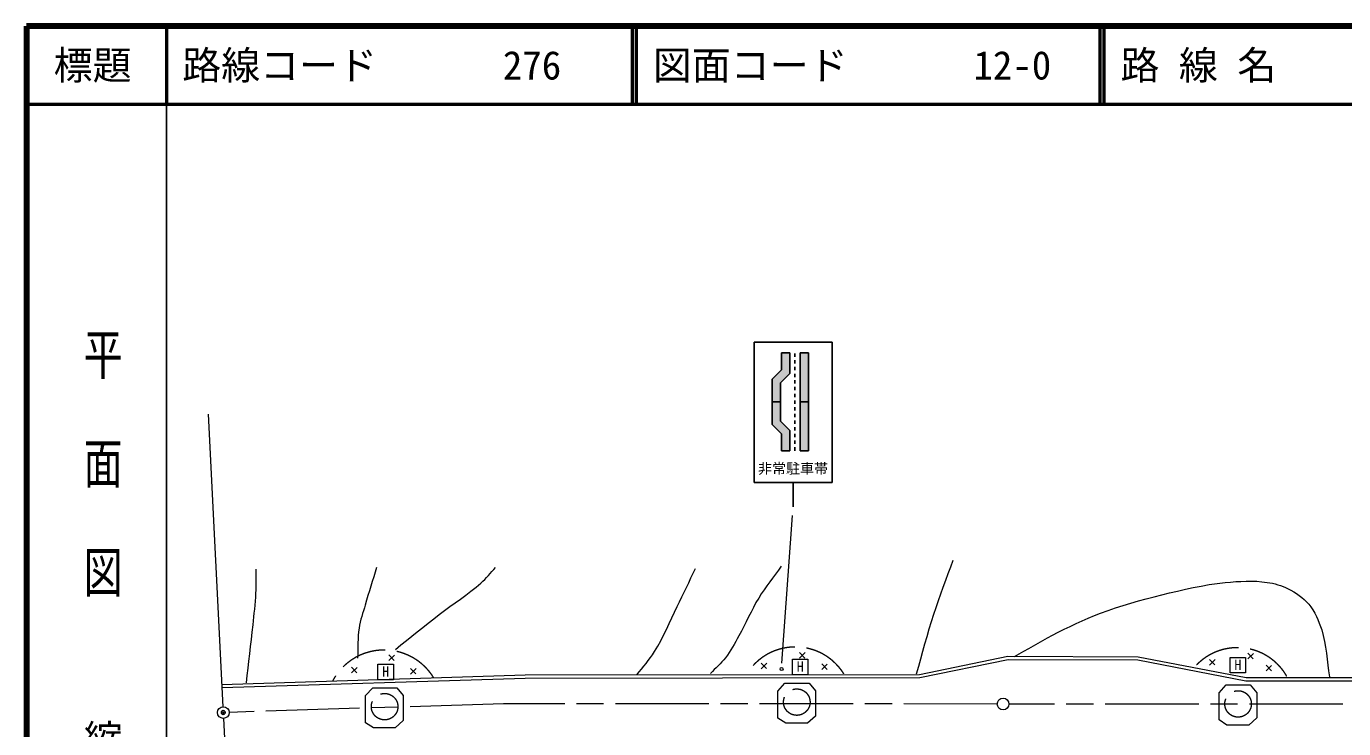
# Model space of a CAD drawing. Units: millimetres, scale not verified. Extents: x 40000 to 680000, y 20000 to 380000.
# Drawn here: x 40000 to 209015, y 289806 to 380000 of the extents above; entities that cross this region are included whole.
import ezdxf
from ezdxf.enums import TextEntityAlignment as Align

# ---------------------------------------------------------------- set-up
doc = ezdxf.new("R2010")
doc.units = ezdxf.units.MM
doc.header["$LTSCALE"] = 1000
doc.header["$PDMODE"] = 32
doc.header["$PDSIZE"] = 500
doc.linetypes.add('CHAIN', pattern=[18.5, 12, -1.5, 3.5, -1.5])
doc.linetypes.add('DASHED', pattern=[7.5, 6, -1.5])
for name, color, linetype, lineweight in [('M-BGD', 7, 'Continuous', 13), ('M-BMK', 2, 'Continuous', 13), ('M-STR-HTXT', 7, 'Continuous', 13), ('M-STR-STRC', 7, 'Continuous', 25), ('M-TTL', 7, 'Continuous', 140), ('M-TTL-BAND', 7, 'Continuous', 25), ('M-TTL-LINE', 7, 'Continuous', 50)]:
    doc.layers.add(name, color=color, linetype=linetype, lineweight=lineweight)
for name, color, linetype in [('M-OTRS', 6, 'Continuous'), ('M-TTL-TXT', 7, 'Continuous'), ('名称未設定-10', 7, 'Continuous')]:
    doc.layers.add(name, color=color, linetype=linetype)
doc.styles.add('@ＭＳ ゴシック', font='')
doc.styles.add('ＭＳ ゴシック', font='')
doc.styles.get('@ＭＳ ゴシック').set_extended_font_data('@MS Gothic')
doc.styles.get('ＭＳ ゴシック').set_extended_font_data('MS Gothic')

msp = doc.modelspace()

# ---------------------------------------------------------------- hatches: boundary and pattern name
at = {"layer": 'M-STR-STRC'}
for points in [[(136874, 335878), (136874, 338054), (137954, 338054), (137954, 336150), (137954, 335862), (137954, 335430), (136754, 334230), (136754, 331770), (135674, 331770), (135674, 334678)], [(139274, 338054), (140354, 338054), (140354, 331770), (139274, 331770)], [(136874, 327663), (136874, 325487), (137954, 325487), (137954, 327390), (137954, 327678), (137954, 328110), (136754, 329310), (136754, 331770), (135674, 331770), (135674, 328863)], [(139274, 331770), (140354, 331770), (140354, 325487), (139274, 325487)]]:
    msp.add_hatch(color=256, dxfattribs=at).paths.add_polyline_path(points)

# ---------------------------------------------------------------- linework, layer by layer
at = {"layer": 'M-BGD'}
for p, q in [((86524, 299269), (87203, 298554)), ((86524, 298547), (87239, 299247)), ((139204, 299590), (139882, 298875)), ((139204, 298868), (139919, 299568)), ((196713, 299488), (197392, 298773)), ((196713, 298766), (197428, 299466)), ((81738, 297693), (82416, 296978)), ((81738, 296971), (82453, 297671)), ((85111, 298088), (87111, 298088)), ((85111, 296088), (85111, 298088)), ((87111, 298088), (87111, 296088)), ((89297, 297547), (89975, 296832)), ((89297, 296825), (90012, 297525)), ((134271, 298233), (134950, 297518)), ((134271, 297511), (134986, 298211)), ((138287, 298730), (140287, 298730)), ((138287, 296730), (138287, 298730)), ((140287, 298730), (140287, 296730)), ((142049, 298131), (142728, 297416)), ((142049, 297408), (142764, 298109)), ((191796, 298700), (192474, 297985)), ((191796, 297978), (192511, 298678)), ((194439, 298963), (196439, 298963)), ((194439, 296963), (194439, 298963)), ((196439, 298963), (196439, 296963)), ((199063, 297956), (199741, 297241)), ((199063, 297233), (199778, 297934)), ((87111, 296088), (85111, 296088)), ((140287, 296730), (138287, 296730)), ((196439, 296963), (194439, 296963)), ((564710, 295918), (196448, 295918)), ((564710, 296318), (196487, 296318))]:
    msp.add_line(p, q, dxfattribs=at)
at = {"layer": 'M-BGD', "linetype": 'DASHED'}
for p, q in [((83530, 294053), (84435, 295071)), ((84435, 295071), (87535, 295071)), ((87535, 295071), (88360, 294079)), ((136414, 294637), (137319, 295655)), ((136414, 291161), (136414, 294637)), ((137319, 295655), (140419, 295655)), ((140419, 295655), (141244, 294663)), ((141244, 294663), (141244, 291421)), ((193034, 294403), (193939, 295422)), ((193034, 290927), (193034, 294403)), ((193939, 295422), (197039, 295422)), ((197039, 295422), (197864, 294429)), ((197864, 294429), (197864, 291188)), ((83530, 290577), (83530, 294053)), ((88360, 294079), (88360, 290837)), ((88360, 290837), (87324, 289920)), ((137424, 290504), (136414, 291161)), ((141244, 291421), (140208, 290504)), ((194044, 290270), (193034, 290927)), ((197864, 291188), (196828, 290270)), ((84540, 289920), (83530, 290577)), ((87324, 289920), (84540, 289920)), ((140208, 290504), (137424, 290504)), ((196828, 290270), (194044, 290270))]:
    msp.add_line(p, q, dxfattribs=at)
at = {"layer": 'M-BGD'}
for points in [[(154217, 296866), (154491, 297823), (154761, 298781), (155029, 299740), (155297, 300698), (155570, 301656), (155848, 302611), (156136, 303564), (156435, 304513), (156725, 305388), (157026, 306259), (157335, 307128), (157649, 307995), (157967, 308860), (158286, 309726), (158603, 310592), (158916, 311459)], [(68237, 295699), (68344, 296629), (68452, 297559), (68561, 298489), (68670, 299419), (68777, 300349), (68882, 301279), (68985, 302210), (69083, 303141), (69137, 303648), (69192, 304154), (69247, 304661), (69300, 305167), (69349, 305674), (69394, 306182), (69432, 306690), (69463, 307198), (69479, 307584), (69488, 307971), (69493, 308357), (69494, 308744), (69493, 309131), (69491, 309518), (69490, 309905), (69492, 310292)], [(84931, 310525), (84748, 309920), (84563, 309315), (84377, 308710), (84192, 308105), (84008, 307500), (83826, 306895), (83647, 306288), (83472, 305680), (83365, 305314), (83253, 304948), (83141, 304583), (83032, 304216), (82928, 303849), (82833, 303480), (82751, 303108), (82684, 302733), (82622, 302255), (82582, 301775), (82558, 301294), (82545, 300811), (82538, 300328), (82533, 299845), (82525, 299362), (82509, 298880)], [(87354, 299989), (88057, 300552), (88759, 301116), (89460, 301681), (90162, 302246), (90865, 302810), (91570, 303371), (92276, 303929), (92986, 304484), (93654, 304988), (94331, 305480), (95013, 305966), (95695, 306452), (96372, 306943), (97040, 307446), (97693, 307967), (98327, 308511), (98576, 308743), (98817, 308984), (99051, 309231), (99281, 309483), (99509, 309737), (99736, 309992), (99964, 310245), (100195, 310496)], [(118348, 296720), (118633, 297090), (118923, 297456), (119216, 297820), (119507, 298185), (119794, 298553), (120073, 298926), (120341, 299307), (120596, 299697), (121010, 300395), (121400, 301108), (121770, 301831), (122126, 302562), (122473, 303298), (122816, 304036), (123162, 304773), (123514, 305505), (123810, 306112), (124104, 306720), (124396, 307330), (124687, 307939), (124978, 308549), (125267, 309160), (125558, 309770), (125849, 310379)], [(136852, 310671), (136487, 310163), (136116, 309658), (135744, 309155), (135372, 308651), (135005, 308144), (134645, 307633), (134297, 307114), (133963, 306585), (133617, 305992), (133290, 305388), (132978, 304776), (132674, 304159), (132372, 303541), (132067, 302925), (131753, 302314), (131423, 301711), (131222, 301352), (131020, 300993), (130818, 300634), (130611, 300278), (130398, 299926), (130177, 299579), (129946, 299240), (129701, 298909), (129482, 298639), (129251, 298379), (129012, 298126), (128766, 297878), (128517, 297634), (128267, 297390), (128019, 297145), (127775, 296895)], [(166796, 299055), (167400, 299401), (168002, 299751), (168603, 300103), (169204, 300453), (169807, 300801), (170414, 301142), (171024, 301476), (171641, 301799), (172400, 302184), (173161, 302564), (173927, 302937), (174696, 303301), (175471, 303654), (176250, 303995), (177036, 304320), (177828, 304630), (178791, 304981), (179760, 305314), (180736, 305629), (181717, 305928), (182703, 306212), (183692, 306484), (184685, 306744), (185679, 306994), (186687, 307240), (187697, 307481), (188710, 307712), (189725, 307928), (190744, 308126), (191766, 308302), (192792, 308451), (193822, 308570), (194491, 308632), (195163, 308685), (195837, 308724), (196511, 308747), (197184, 308750), (197856, 308728), (198526, 308679), (199192, 308599), (199539, 308542), (199885, 308473), (200228, 308392), (200569, 308298), (200905, 308190), (201235, 308069), (201560, 307932), (201877, 307782), (202245, 307588), (202608, 307380), (202963, 307158), (203308, 306920), (203640, 306665), (203957, 306394), (204255, 306105), (204533, 305797), (204816, 305432), (205073, 305048), (205306, 304648), (205518, 304233), (205711, 303808), (205887, 303376), (206048, 302938), (206196, 302499), (206407, 301765), (206572, 301020), (206701, 300266), (206806, 299506), (206896, 298743), (206983, 297978), (207077, 297216), (207189, 296458)]]:
    msp.add_lwpolyline(points, dxfattribs=at)
at = {"layer": 'M-BGD', "linetype": 'DASHED'}
for centre in [(85967, 292634), (138851, 293218), (195471, 292985)]:
    msp.add_circle(centre, 1700, dxfattribs=at)
for centre, radius, start, end in [((85897, 292414), 7484, 31.38705, 152.33715), ((138659, 292944), 7349, 31.98594, 148.81539), ((195385, 292894), 7309, 29.96757, 139.36439)]:
    msp.add_arc(centre, radius, start, end, dxfattribs=at)
at = {"layer": 'M-BMK', "linetype": 'CHAIN'}
for p, q in [((101231, 292999), (66018, 291902)), ((164572, 292970), (101231, 292999)), ((264415, 292941), (166072, 292970))]:
    msp.add_line(p, q, dxfattribs=at)
at = {"layer": 'M-BMK'}
for centre in [(65268, 291879), (165322, 292970)]:
    msp.add_circle(centre, 750, dxfattribs=at)
at = {"layer": 'M-OTRS'}
msp.add_point((65268, 291879), dxfattribs=at)
at = {"layer": 'M-STR-HTXT'}
for p, q in [((63335, 330216), (65230, 292628)), ((136917, 298203), (138319, 317192)), ((165939, 299061), (154614, 296726)), ((165979, 298661), (154655, 296326)), ((182654, 299003), (165939, 299061)), ((182615, 298603), (165979, 298661)), ((196448, 295918), (182615, 298603)), ((196487, 296318), (182654, 299003)), ((103983, 296668), (65096, 295436)), ((103989, 296268), (65109, 295036)), ((154614, 296726), (103983, 296668)), ((154655, 296326), (103989, 296268)), ((65306, 291129), (67201, 253541))]:
    msp.add_line(p, q, dxfattribs=at)
at = {"layer": 'M-STR-STRC'}
for p, q in [((133372, 339422), (133372, 321422)), ((133372, 339422), (143372, 339422)), ((136874, 338054), (137954, 338054)), ((136874, 338054), (136874, 335878)), ((137954, 338054), (137954, 336150)), ((139274, 338054), (140354, 338054)), ((139274, 338054), (139274, 331770)), ((140354, 338054), (140354, 331770)), ((143372, 339422), (143372, 321422)), ((138611, 337984), (138611, 337552)), ((138611, 337120), (138611, 336688)), ((135674, 334678), (136874, 335878)), ((135674, 334678), (135674, 331770)), ((136754, 334230), (137954, 335430)), ((137954, 336150), (137954, 335862)), ((137954, 335862), (137954, 335430)), ((138611, 336256), (138611, 335824)), ((138611, 335392), (138611, 334960)), ((136754, 334230), (136754, 331770)), ((138611, 334120), (138611, 334552)), ((138611, 333256), (138611, 333688)), ((135674, 331770), (136754, 331770)), ((135674, 331770), (136754, 331770)), ((135674, 328863), (135674, 331770)), ((136754, 329310), (136754, 331770)), ((138611, 332392), (138611, 332824)), ((138611, 331528), (138611, 331960)), ((138611, 331960), (138611, 331528)), ((139274, 331770), (140354, 331770)), ((139274, 331770), (140354, 331770)), ((139274, 331770), (139274, 325487)), ((140354, 331770), (140354, 325487)), ((138611, 331096), (138611, 330664)), ((138611, 330232), (138611, 329800)), ((135674, 328863), (136874, 327663)), ((136754, 329310), (137954, 328110)), ((137954, 327678), (137954, 328110)), ((138611, 329368), (138611, 328936)), ((138611, 328097), (138611, 328529)), ((136874, 325487), (136874, 327663)), ((137954, 327390), (137954, 327678)), ((137954, 325487), (137954, 327390)), ((138611, 327233), (138611, 327665)), ((138611, 326369), (138611, 326801)), ((136874, 325487), (137954, 325487)), ((136874, 325487), (137954, 325487)), ((138611, 325505), (138611, 325937)), ((139274, 325487), (140354, 325487)), ((133372, 321422), (143372, 321422)), ((138372, 321422), (138372, 318280))]:
    msp.add_line(p, q, dxfattribs=at)
at = {"layer": 'M-STR-STRC', "lineweight": 13}
msp.add_circle((136897, 297463), 200, dxfattribs=at)
at = {"layer": 'M-TTL', "color": 2}
for p, q in [((40000, 380000), (40000, 20000)), ((680000, 380000), (40000, 380000))]:
    msp.add_line(p, q, dxfattribs=at)
at = {"layer": 'M-TTL-BAND'}
msp.add_line((58000, 370000), (58000, 20000), dxfattribs=at)
at = {"layer": 'M-TTL-LINE'}
for p, q in [((58000, 380000), (58000, 370000)), ((117750, 380000), (117750, 370000)), ((118250, 380000), (118250, 370000)), ((177750, 380000), (177750, 370000)), ((178250, 380000), (178250, 370000)), ((40000, 370000), (680000, 370000))]:
    msp.add_line(p, q, dxfattribs=at)

# ---------------------------------------------------------------- texts
at = {"layer": 'M-BGD', "style": 'ＭＳ ゴシック'}
for p in [(86111, 296088), (139287, 296730), (195439, 296963)]:
    msp.add_text('H', height=1320, dxfattribs=at).set_placement(p, align=Align.BOTTOM_CENTER)
at = {"layer": 'M-TTL-BAND', "style": '@ＭＳ ゴシック', "width": 1.4}
msp.add_text('平  面  図', height=3666, rotation=270, dxfattribs=at).set_placement((49777, 306475), align=Align.MIDDLE_RIGHT)
at = {"layer": 'M-TTL-BAND', "style": '@ＭＳ ゴシック'}
msp.add_text('縮尺千分の一', height=3666, rotation=270, dxfattribs=at).set_placement((49777, 261030), align=Align.MIDDLE_RIGHT)
at = {"layer": 'M-TTL-TXT', "style": 'ＭＳ ゴシック'}
msp.add_text('標題', height=3666, dxfattribs=at).set_placement((48500, 375000), align=Align.MIDDLE_CENTER)
for s, p in [('路線コード', (60000, 375000)), ('図面コード', (120380, 375000)), ('路 線 名', (180380, 375000)), ('276', (101142, 375000)), ('12-0', (161521, 375000))]:
    msp.add_text(s, height=3666, dxfattribs=at).set_placement(p, align=Align.MIDDLE_LEFT)
at = {"layer": '名称未設定-10', "style": 'ＭＳ ゴシック'}
msp.add_text('非常駐車帯', height=1320, dxfattribs=at).set_placement((138372, 322165), align=Align.BOTTOM_CENTER)

doc.saveas('drawing.dxf')
